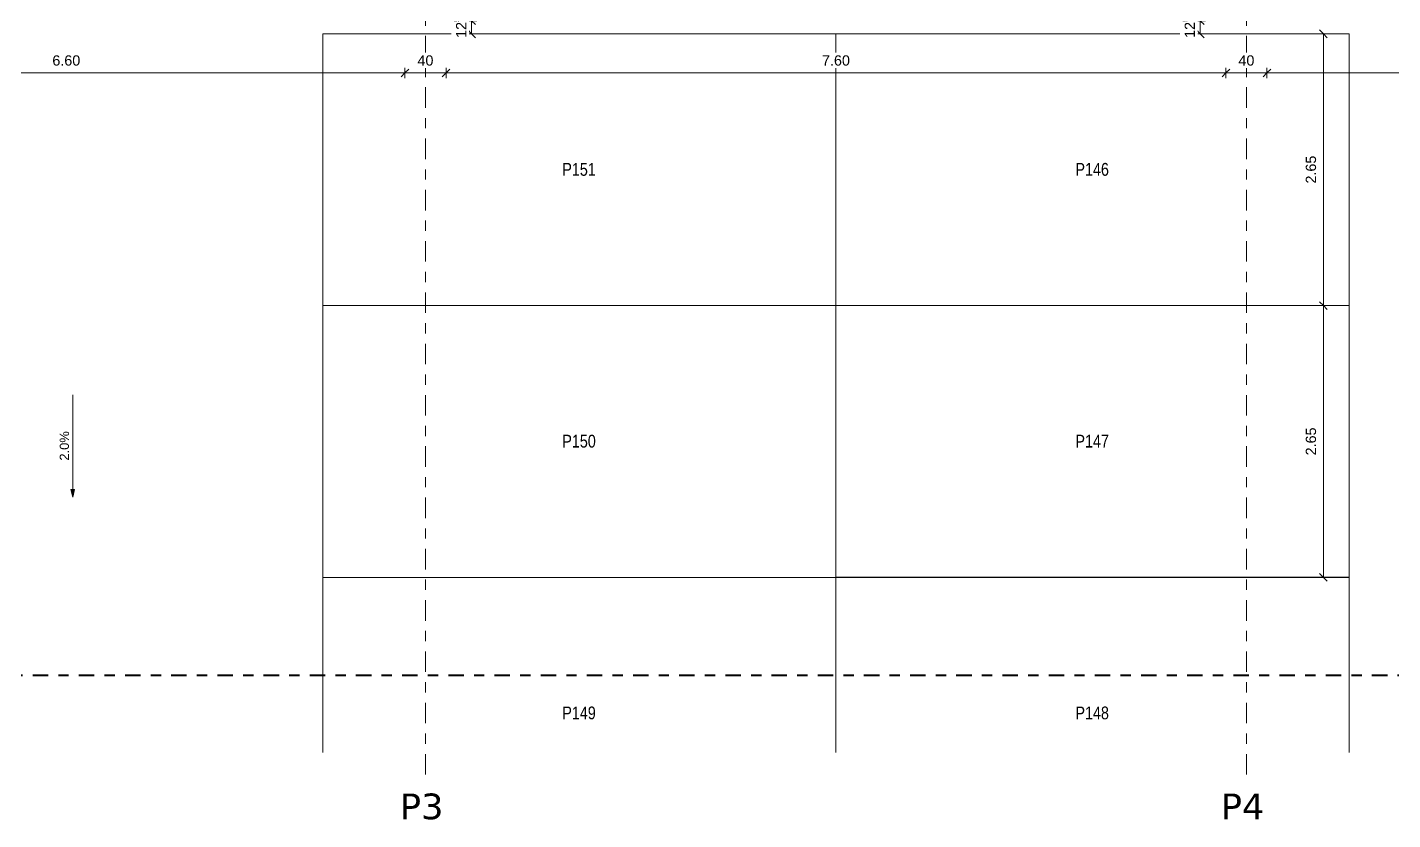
# Model space of a CAD drawing. Header units: metres. Extents: x -85.4 to -16.9, y -4 to 38.1.
# Drawn here: x -70.59 to -57.28, y -4.01 to 3.71 of the extents above; entities that cross this region are included whole.
import ezdxf

# ---------------------------------------------------------------- set-up
doc = ezdxf.new("R2010")
doc.units = ezdxf.units.M
doc.linetypes.add('_Rasterlinie_', pattern=[0.375, 0.2, -0.05, 0.075, -0.05])
doc.linetypes.add('Strichpunkt - Mittel', pattern=[0.35, 0.15, -0.1, 0, -0.1])
for name, color, linetype, lineweight in [('A-____-____-DIMS', 7, 'Continuous', 5), ('A-____-____-DIMS-50', 7, 'Continuous', 5), ('C-PRKG-____-IDEN', 7, 'Continuous', 5), ('C-PRKG-____-OTLN', 7, 'Continuous', 9), ('G-____-____-DIMS', 7, 'Continuous', 5), ('S-GRID-____-OTLN', 7, 'Continuous', 5)]:
    doc.layers.add(name, color=color, linetype=linetype, lineweight=lineweight)
doc.layers.add('A-____-MATC-OTLN', color=7, linetype='Strichpunkt - Mittel', lineweight=40, true_color=0x0080ff)
doc.layers.add('S-GRID-____-IDEN', color=7, linetype='Continuous', lineweight=9, true_color=0x5555aa)
doc.styles.add('Arial', font='arial.ttf', dxfattribs={"height": 0.09})
doc.styles.add('Arial_2', font='arial.ttf', dxfattribs={"height": 0.1})
doc.styles.add('Arial_3', font='arial.ttf', dxfattribs={"width": 0.8, "height": 0.125})
doc.styles.add('Verdana_B', font='verdana.ttf', dxfattribs={"height": 0.25})
doc.dimstyles.new('SUB_Rohbau_fein', dxfattribs={"dimscale": 0.3048, "dimtxt": 0.102026, "dimasz": 0.246063, "dimexe": 0.164042, "dimexo": 0.0625, "dimgap": 0.123031, "dimtad": 1, "dimrnd": 0.005, "dimzin": 0, "dimdsep": 46, "dimtxsty": 'Arial_2', "dimblk1": 'OBLIQUE', "dimblk2": 'OBLIQUE', "dimsah": 1, "dimcen": 0.09, "dimazin": 0, "dimtfac": 1, "dimtdec": 4, "dimtix": 1, "dimtmove": 0, "dimatfit": 3, "dimfxl": 0.164042, "dimfxlon": 1, "dimtvp": 1, "dimtfill": 1, "dimtolj": 1, "dimtzin": 0, "dimarcsym": 2})
doc.dimstyles.new('SUB_Rohbau_fein_2', dxfattribs={"dimscale": 0.3048, "dimtxt": 0.102026, "dimasz": 0.246063, "dimexe": 0.164042, "dimexo": 0.0625, "dimgap": 0.123031, "dimtad": 1, "dimdec": 1, "dimlfac": 100, "dimrnd": 0.5, "dimdsep": 46, "dimtxsty": 'Arial_2', "dimblk1": 'OBLIQUE', "dimblk2": 'OBLIQUE', "dimsah": 1, "dimcen": 0.09, "dimazin": 0, "dimtfac": 1, "dimtdec": 4, "dimtix": 1, "dimtmove": 0, "dimatfit": 3, "dimfxl": 0.164042, "dimfxlon": 1, "dimtvp": 1, "dimtfill": 1, "dimtolj": 1, "dimtzin": 0, "dimarcsym": 2})

# ---------------------------------------------------------------- blocks, each defined once
blk = doc.blocks.new('PP_Parkplatz - 2650 x 5000-V8--01_UG_OK_FFB_AF_lo')
at = {"layer": 'C-PRKG-____-OTLN', "color": 253, "true_color": 0x999999}
for p, q in [((-47.708, -1.649), (-47.708, -3.355)), ((-42.708, -1.649), (-47.708, -1.649)), ((-42.708, -1.649), (-47.708, -1.649)), ((-47.708, -1.649), (-47.708, -3.355)), ((-47.708, -3.355), (-47.708, -1.649)), ((-47.708, -1.649), (-42.708, -1.649)), ((-47.708, -1.649), (-47.708, -1.649)), ((-42.708, -1.649), (-42.708, -3.355)), ((-42.708, -3.355), (-42.708, -1.649)), ((-42.708, -1.649), (-42.708, -3.355)), ((-42.708, -1.649), (-42.708, -1.649))]:
    blk.add_line(p, q, dxfattribs=at)
blk = doc.blocks.new('PP_Parkplatz - 2650 x 5000-V7--01_UG_OK_FFB_AF_lo')
at = {"layer": 'C-PRKG-____-OTLN', "color": 253, "true_color": 0x999999}
for p, q in [((-47.708, 6.951), (-47.708, 4.302)), ((-42.708, 6.951), (-47.708, 6.951)), ((-42.708, 6.951), (-47.708, 6.951)), ((-47.708, 6.951), (-47.708, 4.302)), ((-47.708, 4.302), (-47.708, 6.951)), ((-47.708, 6.951), (-42.708, 6.951)), ((-47.708, 6.951), (-47.708, 6.951)), ((-42.708, 6.951), (-42.708, 4.302)), ((-42.708, 4.302), (-42.708, 6.951)), ((-42.708, 6.951), (-42.708, 4.302)), ((-42.708, 6.951), (-42.708, 6.951)), ((-42.708, 4.302), (-47.708, 4.302)), ((-47.708, 4.302), (-42.708, 4.302)), ((-42.708, 4.302), (-47.708, 4.302)), ((-47.708, 4.302), (-47.708, 4.302)), ((-42.708, 4.302), (-42.708, 4.302))]:
    blk.add_line(p, q, dxfattribs=at)
blk = doc.blocks.new('PP_Parkplatz - 2650 x 5000-V15--01_UG_OK_FFB_AF_lo')
at = {"layer": 'C-PRKG-____-OTLN', "color": 253, "true_color": 0x999999}
for p, q in [((-67.708, -1.649), (-62.708, -1.649)), ((-67.708, -1.649), (-67.708, -3.355)), ((-67.708, -1.649), (-67.708, -3.355)), ((-62.708, -1.649), (-67.708, -1.649)), ((-67.708, -1.649), (-62.708, -1.649)), ((-67.708, -3.355), (-67.708, -1.649)), ((-67.708, -1.649), (-67.708, -1.649)), ((-62.708, -1.649), (-62.708, -3.355)), ((-62.708, -3.355), (-62.708, -1.649)), ((-62.708, -1.649), (-62.708, -3.355)), ((-62.708, -1.649), (-62.708, -1.649))]:
    blk.add_line(p, q, dxfattribs=at)
blk = doc.blocks.new('PP_Parkplatz - 2650 x 5000-V12--01_UG_OK_FFB_AF_lo')
at = {"layer": 'C-PRKG-____-OTLN', "color": 253, "true_color": 0x999999}
for p, q in [((-47.708, 18.201), (-47.708, 20.85)), ((-42.708, 20.85), (-47.708, 20.85)), ((-42.708, 20.85), (-47.708, 20.85)), ((-47.708, 20.85), (-47.708, 18.201)), ((-47.708, 18.201), (-47.708, 20.85)), ((-47.708, 20.85), (-42.708, 20.85)), ((-47.708, 20.85), (-47.708, 20.85)), ((-42.708, 18.201), (-42.708, 20.85)), ((-42.708, 18.201), (-42.708, 20.85)), ((-42.708, 20.85), (-42.708, 18.201)), ((-42.708, 20.85), (-42.708, 20.85)), ((-42.708, 18.201), (-47.708, 18.201)), ((-47.708, 18.201), (-42.708, 18.201)), ((-42.708, 18.201), (-47.708, 18.201)), ((-47.708, 18.201), (-47.708, 18.201)), ((-42.708, 18.201), (-42.708, 18.201))]:
    blk.add_line(p, q, dxfattribs=at)
blk = doc.blocks.new('DIMBLOCK175--01_UG_OK_FFB_AF_lo')
at = {"layer": 'A-____-____-DIMS-50'}
for p, q in [((-59.158, 3.777), (-59.208, 3.777)), ((-59.158, 3.777), (-59.196, 3.814)), ((-59.158, 3.777), (-59.158, 3.65)), ((-59.158, 3.777), (-59.121, 3.739)), ((-59.158, 3.777), (-59.108, 3.777)), ((-59.158, 3.65), (-59.208, 3.65)), ((-59.158, 3.65), (-59.196, 3.687)), ((-59.158, 3.65), (-59.121, 3.612)), ((-59.158, 3.65), (-59.108, 3.65))]:
    blk.add_line(p, q, dxfattribs=at)
at = {"layer": 'A-____-____-DIMS-50', "color": 0, "insert": (-59.33, 3.61), "char_height": 0.1, "width": 0.24852, "attachment_point": 1, "rotation": 90, "line_spacing_factor": 0.941778, "style": 'Arial_2', "bg_fill": 3, "box_fill_scale": 1.25, "bg_fill_color": 256, "bg_fill_true_color": 13158600, "bg_fill_transparency": 0}
blk.add_mtext('12\\A2\\H0.5x;\\S5^  ;\\H2x;', dxfattribs=at)
blk = doc.blocks.new('_Oblique')
at = {"color": 0, "linetype": 'ByBlock', "lineweight": -2}
blk.add_line((-0.5, -0.5), (0.5, 0.5), dxfattribs=at)
blk = doc.blocks.new('DIMBLOCK232--01_UG_OK_FFB_AF_lo')
at = {"layer": 'A-____-____-DIMS-50'}
for p, q in [((-66.258, 3.777), (-66.308, 3.777)), ((-66.258, 3.777), (-66.296, 3.814)), ((-66.258, 3.777), (-66.258, 3.65)), ((-66.258, 3.777), (-66.221, 3.739)), ((-66.258, 3.777), (-66.208, 3.777)), ((-66.258, 3.65), (-66.308, 3.65)), ((-66.258, 3.65), (-66.296, 3.687)), ((-66.258, 3.65), (-66.221, 3.612)), ((-66.258, 3.65), (-66.208, 3.65))]:
    blk.add_line(p, q, dxfattribs=at)
at = {"layer": 'A-____-____-DIMS-50', "color": 0, "insert": (-66.43, 3.61), "char_height": 0.1, "width": 0.24852, "attachment_point": 1, "rotation": 90, "line_spacing_factor": 0.941778, "style": 'Arial_2', "bg_fill": 3, "box_fill_scale": 1.25, "bg_fill_color": 256, "bg_fill_true_color": 13158600, "bg_fill_transparency": 0}
blk.add_mtext('12\\A2\\H0.5x;\\S5^  ;\\H2x;', dxfattribs=at)
blk = doc.blocks.new('DIMBLOCK382--01_UG_OK_FFB_AF_lo')
at = {"layer": 'A-____-____-DIMS-50'}
for p, q in [((-57.958, 3.65), (-58.008, 3.65)), ((-57.958, 3.65), (-57.996, 3.687)), ((-57.958, 3.65), (-57.958, 1)), ((-57.958, 3.65), (-57.921, 3.612)), ((-57.958, 3.65), (-57.908, 3.65)), ((-57.958, 1), (-58.008, 1)), ((-57.958, 1), (-57.996, 1.038)), ((-57.958, 1), (-57.921, 0.963)), ((-57.958, 1), (-57.908, 1))]:
    blk.add_line(p, q, dxfattribs=at)
at = {"layer": 'A-____-____-DIMS-50', "color": 0, "insert": (-58.13, 2.19), "char_height": 0.1, "width": 0.32565, "attachment_point": 1, "rotation": 90, "line_spacing_factor": 0.941778, "style": 'Arial_2', "bg_fill": 3, "box_fill_scale": 1.25, "bg_fill_color": 256, "bg_fill_true_color": 13158600, "bg_fill_transparency": 0}
blk.add_mtext('2.65', dxfattribs=at)
blk = doc.blocks.new('DIMBLOCK383--01_UG_OK_FFB_AF_lo')
at = {"layer": 'A-____-____-DIMS-50'}
for p, q in [((-57.958, 1), (-58.008, 1)), ((-57.958, 1), (-57.996, 1.038)), ((-57.958, 1), (-57.958, -1.649)), ((-57.958, 1), (-57.921, 0.963)), ((-57.958, 1), (-57.908, 1)), ((-57.958, -1.649), (-58.008, -1.649)), ((-57.958, -1.649), (-57.996, -1.611)), ((-57.958, -1.649), (-57.921, -1.686)), ((-57.958, -1.649), (-57.908, -1.649))]:
    blk.add_line(p, q, dxfattribs=at)
at = {"layer": 'A-____-____-DIMS-50', "color": 0, "insert": (-58.13, -0.46), "char_height": 0.1, "width": 0.32565, "attachment_point": 1, "rotation": 90, "line_spacing_factor": 0.941778, "style": 'Arial_2', "bg_fill": 3, "box_fill_scale": 1.25, "bg_fill_color": 256, "bg_fill_true_color": 13158600, "bg_fill_transparency": 0}
blk.add_mtext('2.65', dxfattribs=at)
blk = doc.blocks.new('DIMBLOCK414--01_UG_OK_FFB_AF_lo')
at = {"layer": 'A-____-____-DIMS-50'}
for p, q in [((-73.508, 3.268), (-73.546, 3.23)), ((-73.508, 3.268), (-73.508, 3.318)), ((-73.508, 3.268), (-73.471, 3.305)), ((-73.508, 3.268), (-66.908, 3.268)), ((-73.508, 3.268), (-73.508, 3.218)), ((-66.908, 3.268), (-66.946, 3.23)), ((-66.908, 3.268), (-66.908, 3.318)), ((-66.908, 3.268), (-66.871, 3.305)), ((-66.908, 3.268), (-66.908, 3.218))]:
    blk.add_line(p, q, dxfattribs=at)
at = {"layer": 'A-____-____-DIMS-50', "color": 0, "insert": (-70.344, 3.44), "char_height": 0.1, "width": 0.32565, "attachment_point": 1, "line_spacing_factor": 0.941778, "style": 'Arial_2', "bg_fill": 3, "box_fill_scale": 1.25, "bg_fill_color": 256, "bg_fill_true_color": 13158600, "bg_fill_transparency": 0}
blk.add_mtext('6.60', dxfattribs=at)
blk = doc.blocks.new('DIMBLOCK415--01_UG_OK_FFB_AF_lo')
at = {"layer": 'A-____-____-DIMS-50'}
for p, q in [((-66.908, 3.268), (-66.946, 3.23)), ((-66.908, 3.268), (-66.908, 3.318)), ((-66.908, 3.268), (-66.871, 3.305)), ((-66.908, 3.268), (-66.508, 3.268)), ((-66.908, 3.268), (-66.908, 3.218)), ((-66.508, 3.268), (-66.546, 3.23)), ((-66.508, 3.268), (-66.508, 3.318)), ((-66.508, 3.268), (-66.471, 3.305)), ((-66.508, 3.268), (-66.508, 3.218))]:
    blk.add_line(p, q, dxfattribs=at)
at = {"layer": 'A-____-____-DIMS-50', "color": 0, "insert": (-66.786, 3.44), "char_height": 0.1, "width": 0.18609, "attachment_point": 1, "line_spacing_factor": 0.941778, "style": 'Arial_2', "bg_fill": 3, "box_fill_scale": 1.25, "bg_fill_color": 256, "bg_fill_true_color": 13158600, "bg_fill_transparency": 0}
blk.add_mtext('40', dxfattribs=at)
blk = doc.blocks.new('DIMBLOCK416--01_UG_OK_FFB_AF_lo')
at = {"layer": 'A-____-____-DIMS-50'}
for p, q in [((-66.508, 3.268), (-66.546, 3.23)), ((-66.508, 3.268), (-66.508, 3.318)), ((-66.508, 3.268), (-66.471, 3.305)), ((-66.508, 3.268), (-58.908, 3.268)), ((-66.508, 3.268), (-66.508, 3.218)), ((-58.908, 3.268), (-58.946, 3.23)), ((-58.908, 3.268), (-58.908, 3.318)), ((-58.908, 3.268), (-58.871, 3.305)), ((-58.908, 3.268), (-58.908, 3.218))]:
    blk.add_line(p, q, dxfattribs=at)
at = {"layer": 'A-____-____-DIMS-50', "color": 0, "insert": (-62.844, 3.44), "char_height": 0.1, "width": 0.32565, "attachment_point": 1, "line_spacing_factor": 0.941778, "style": 'Arial_2', "bg_fill": 3, "box_fill_scale": 1.25, "bg_fill_color": 256, "bg_fill_true_color": 13158600, "bg_fill_transparency": 0}
blk.add_mtext('7.60', dxfattribs=at)
blk = doc.blocks.new('DIMBLOCK417--01_UG_OK_FFB_AF_lo')
at = {"layer": 'A-____-____-DIMS-50'}
for p, q in [((-58.908, 3.268), (-58.946, 3.23)), ((-58.908, 3.268), (-58.908, 3.318)), ((-58.908, 3.268), (-58.871, 3.305)), ((-58.908, 3.268), (-58.508, 3.268)), ((-58.908, 3.268), (-58.908, 3.218)), ((-58.508, 3.268), (-58.546, 3.23)), ((-58.508, 3.268), (-58.508, 3.318)), ((-58.508, 3.268), (-58.471, 3.305)), ((-58.508, 3.268), (-58.508, 3.218))]:
    blk.add_line(p, q, dxfattribs=at)
at = {"layer": 'A-____-____-DIMS-50', "color": 0, "insert": (-58.786, 3.44), "char_height": 0.1, "width": 0.18609, "attachment_point": 1, "line_spacing_factor": 0.941778, "style": 'Arial_2', "bg_fill": 3, "box_fill_scale": 1.25, "bg_fill_color": 256, "bg_fill_true_color": 13158600, "bg_fill_transparency": 0}
blk.add_mtext('40', dxfattribs=at)
blk = doc.blocks.new('DIMBLOCK418--01_UG_OK_FFB_AF_lo')
at = {"layer": 'A-____-____-DIMS-50'}
for p, q in [((-58.508, 3.268), (-58.546, 3.23)), ((-58.508, 3.268), (-58.508, 3.318)), ((-58.508, 3.268), (-58.471, 3.305)), ((-58.508, 3.268), (-51.908, 3.268)), ((-58.508, 3.268), (-58.508, 3.218)), ((-51.908, 3.268), (-51.946, 3.23)), ((-51.908, 3.268), (-51.908, 3.318)), ((-51.908, 3.268), (-51.871, 3.305)), ((-51.908, 3.268), (-51.908, 3.218))]:
    blk.add_line(p, q, dxfattribs=at)
at = {"layer": 'A-____-____-DIMS-50', "color": 0, "insert": (-55.344, 3.44), "char_height": 0.1, "width": 0.32565, "attachment_point": 1, "line_spacing_factor": 0.941778, "style": 'Arial_2', "bg_fill": 3, "box_fill_scale": 1.25, "bg_fill_color": 256, "bg_fill_true_color": 13158600, "bg_fill_transparency": 0}
blk.add_mtext('6.60', dxfattribs=at)

msp = doc.modelspace()

# ---------------------------------------------------------------- hatches: boundary and pattern name
at = {"layer": 'G-____-____-DIMS'}
msp.add_hatch(color=256, dxfattribs=at).paths.add_polyline_path([(-70.146, -0.8682), (-70.1294, -0.7932), (-70.1627, -0.7932)])

# ---------------------------------------------------------------- linework, layer by layer
at = {"layer": 'A-____-MATC-OTLN'}
msp.add_line((-85.3852, -2.6034), (-18.5205, -2.6034), dxfattribs=at)
at = {"layer": 'G-____-____-DIMS'}
for p, q in [((-70.1294, -0.7932), (-70.1627, -0.7932)), ((-70.1627, -0.7932), (-70.146, -0.8682)), ((-70.146, -0.8682), (-70.1294, -0.7932))]:
    msp.add_line(p, q, dxfattribs=at)
at = {"layer": 'S-GRID-____-OTLN', "color": 8, "linetype": '_Rasterlinie_', "true_color": 0x808080}
for p, q in [((-66.708, -3.5715), (-66.708, 33.6425)), ((-58.708, -3.5715), (-58.708, 33.6425))]:
    msp.add_line(p, q, dxfattribs=at)

# ---------------------------------------------------------------- block references
at = {"layer": 'C-PRKG-____-OTLN', "color": 253, "true_color": 0x999999, "rotation": 180}
for p in [(-110.416, 21.8505), (-110.416, 19.201)]:
    msp.add_blockref('PP_Parkplatz - 2650 x 5000-V12--01_UG_OK_FFB_AF_lo', p, dxfattribs=at)
at = {"layer": 'C-PRKG-____-OTLN', "color": 253, "true_color": 0x999999}
for name, p in [('PP_Parkplatz - 2650 x 5000-V7--01_UG_OK_FFB_AF_lo', (-15, -3.3011)), ('PP_Parkplatz - 2650 x 5000-V7--01_UG_OK_FFB_AF_lo', (-15, -5.9505)), ('PP_Parkplatz - 2650 x 5000-V15--01_UG_OK_FFB_AF_lo', (0, 0)), ('PP_Parkplatz - 2650 x 5000-V8--01_UG_OK_FFB_AF_lo', (-15, 0))]:
    msp.add_blockref(name, p, dxfattribs=at)

# ---------------------------------------------------------------- texts
at = {"layer": 'G-____-____-DIMS', "insert": (-70.2721, -0.511), "char_height": 0.09, "width": 0.342666, "attachment_point": 1, "rotation": 90, "line_spacing_factor": 0.941778, "style": 'Arial', "bg_fill": 3, "box_fill_scale": 1.25, "bg_fill_color": 256, "bg_fill_true_color": 13158600, "bg_fill_transparency": 0}
msp.add_mtext('2.0%', dxfattribs=at)
at = {"layer": 'S-GRID-____-IDEN', "color": 8, "lineweight": 5, "true_color": 0x808080, "char_height": 0.25, "width": 0.601266, "attachment_point": 1, "style": 'Verdana_B'}
for s, insert in [('P3', (-66.9578, -3.7569)), ('P4', (-58.9578, -3.7569))]:
    msp.add_mtext(s, dxfattribs=dict(at, insert=insert))

# ---------------------------------------------------------------- next in the draw order: linework, layer by layer
at = {"layer": 'G-____-____-DIMS'}
msp.add_line((-70.146, 0.1318), (-70.146, -0.8682), dxfattribs=at)

# ---------------------------------------------------------------- next in the draw order: texts
at = {"layer": 'C-PRKG-____-IDEN', "char_height": 0.125, "width": 0.391223, "attachment_point": 1, "style": 'Arial_3', "bg_fill": 3, "box_fill_scale": 1.25, "bg_fill_color": 256, "bg_fill_true_color": 13158600, "bg_fill_transparency": 0}
for s, insert in [('P151', (-65.3746, 2.3907)), ('P146', (-60.3746, 2.3907)), ('P150', (-65.3746, -0.2588)), ('P147', (-60.3746, -0.2588)), ('P149', (-65.3746, -2.9082)), ('P148', (-60.3746, -2.9082))]:
    msp.add_mtext(s, dxfattribs=dict(at, insert=insert))

# ---------------------------------------------------------------- next in the draw order: dimensions: what is measured, and where the dimension line sits
at = {"layer": 'A-____-____-DIMS'}
for base, p1, p2, override, picture, middle in [((-66.258, 3.6499), (-66.308, 3.7766), (-66.208, 3.6499), {"dimpost": '<>', "dimfxl": 0.161357}, 'DIMBLOCK232--01_UG_OK_FFB_AF_lo', (-66.3457, 3.7132)), ((-59.158, 3.6499), (-59.108, 3.7766), (-59.108, 3.6499), {"dimpost": '<>', "dimfxl": 0.126634}, 'DIMBLOCK175--01_UG_OK_FFB_AF_lo', (-59.2457, 3.7132))]:
    dim = msp.add_linear_dim(base=base, p1=p1, p2=p2, angle=90, text='\\A1;12\\Q;{\\A1;{\\H0.5x;\\S5^ ;}}', dimstyle='SUB_Rohbau_fein_2', override=override, dxfattribs=at)
    dim.commit()
    dim.dimension.update_dxf_attribs({"geometry": picture, "text_midpoint": middle})
dim = msp.add_linear_dim(base=(-57.958, 1.0005), p1=(-57.908, 3.6499), p2=(-57.908, 1.0005), angle=90, dimstyle='SUB_Rohbau_fein', override={"dimpost": '<>', "dimfxl": 2.649455}, dxfattribs=at)
dim.commit()
dim.dimension.update_dxf_attribs({"geometry": 'DIMBLOCK382--01_UG_OK_FFB_AF_lo', "text_midpoint": (-58.0466, 2.3252)})
dim = msp.add_linear_dim(base=(-66.908, 3.2675), p1=(-73.508, 3.3175), p2=(-66.908, 3.3175), dimstyle='SUB_Rohbau_fein', override={"dimpost": '<>', "dimfxl": 6.6}, dxfattribs=at)
dim.commit()
dim.dimension.update_dxf_attribs({"geometry": 'DIMBLOCK414--01_UG_OK_FFB_AF_lo', "text_midpoint": (-70.208, 3.3561)})

# ---------------------------------------------------------------- next in the draw order: dimensions: what is measured, and where the dimension line sits
dim = msp.add_linear_dim(base=(-66.508, 3.2675), p1=(-66.908, 3.3175), p2=(-66.508, 3.3175), dimstyle='SUB_Rohbau_fein_2', override={"dimpost": '<>', "dimfxl": 0.4}, dxfattribs=at)
dim.commit()
dim.dimension.update_dxf_attribs({"geometry": 'DIMBLOCK415--01_UG_OK_FFB_AF_lo', "text_midpoint": (-66.708, 3.3561)})
dim = msp.add_linear_dim(base=(-57.958, -1.649), p1=(-57.908, 1.0005), p2=(-57.908, -1.649), angle=90, dimstyle='SUB_Rohbau_fein', override={"dimpost": '<>', "dimfxl": 2.649455}, dxfattribs=at)
dim.commit()
dim.dimension.update_dxf_attribs({"geometry": 'DIMBLOCK383--01_UG_OK_FFB_AF_lo', "text_midpoint": (-58.0466, -0.3243)})

# ---------------------------------------------------------------- next in the draw order: dimensions: what is measured, and where the dimension line sits
dim = msp.add_linear_dim(base=(-58.908, 3.2675), p1=(-66.508, 3.3175), p2=(-58.908, 3.3175), dimstyle='SUB_Rohbau_fein', override={"dimpost": '<>', "dimfxl": 7.6}, dxfattribs=at)
dim.commit()
dim.dimension.update_dxf_attribs({"geometry": 'DIMBLOCK416--01_UG_OK_FFB_AF_lo', "text_midpoint": (-62.708, 3.3561)})

# ---------------------------------------------------------------- next in the draw order: dimensions: what is measured, and where the dimension line sits
dim = msp.add_linear_dim(base=(-58.508, 3.2675), p1=(-58.908, 3.3175), p2=(-58.508, 3.3175), dimstyle='SUB_Rohbau_fein_2', override={"dimpost": '<>', "dimfxl": 0.4}, dxfattribs=at)
dim.commit()
dim.dimension.update_dxf_attribs({"geometry": 'DIMBLOCK417--01_UG_OK_FFB_AF_lo', "text_midpoint": (-58.708, 3.3561)})

# ---------------------------------------------------------------- next in the draw order: dimensions: what is measured, and where the dimension line sits
dim = msp.add_linear_dim(base=(-51.908, 3.2675), p1=(-58.508, 3.3175), p2=(-51.908, 3.3175), dimstyle='SUB_Rohbau_fein', override={"dimpost": '<>', "dimfxl": 6.6}, dxfattribs=at)
dim.commit()
dim.dimension.update_dxf_attribs({"geometry": 'DIMBLOCK418--01_UG_OK_FFB_AF_lo', "text_midpoint": (-55.208, 3.3561)})

doc.saveas('drawing.dxf')
